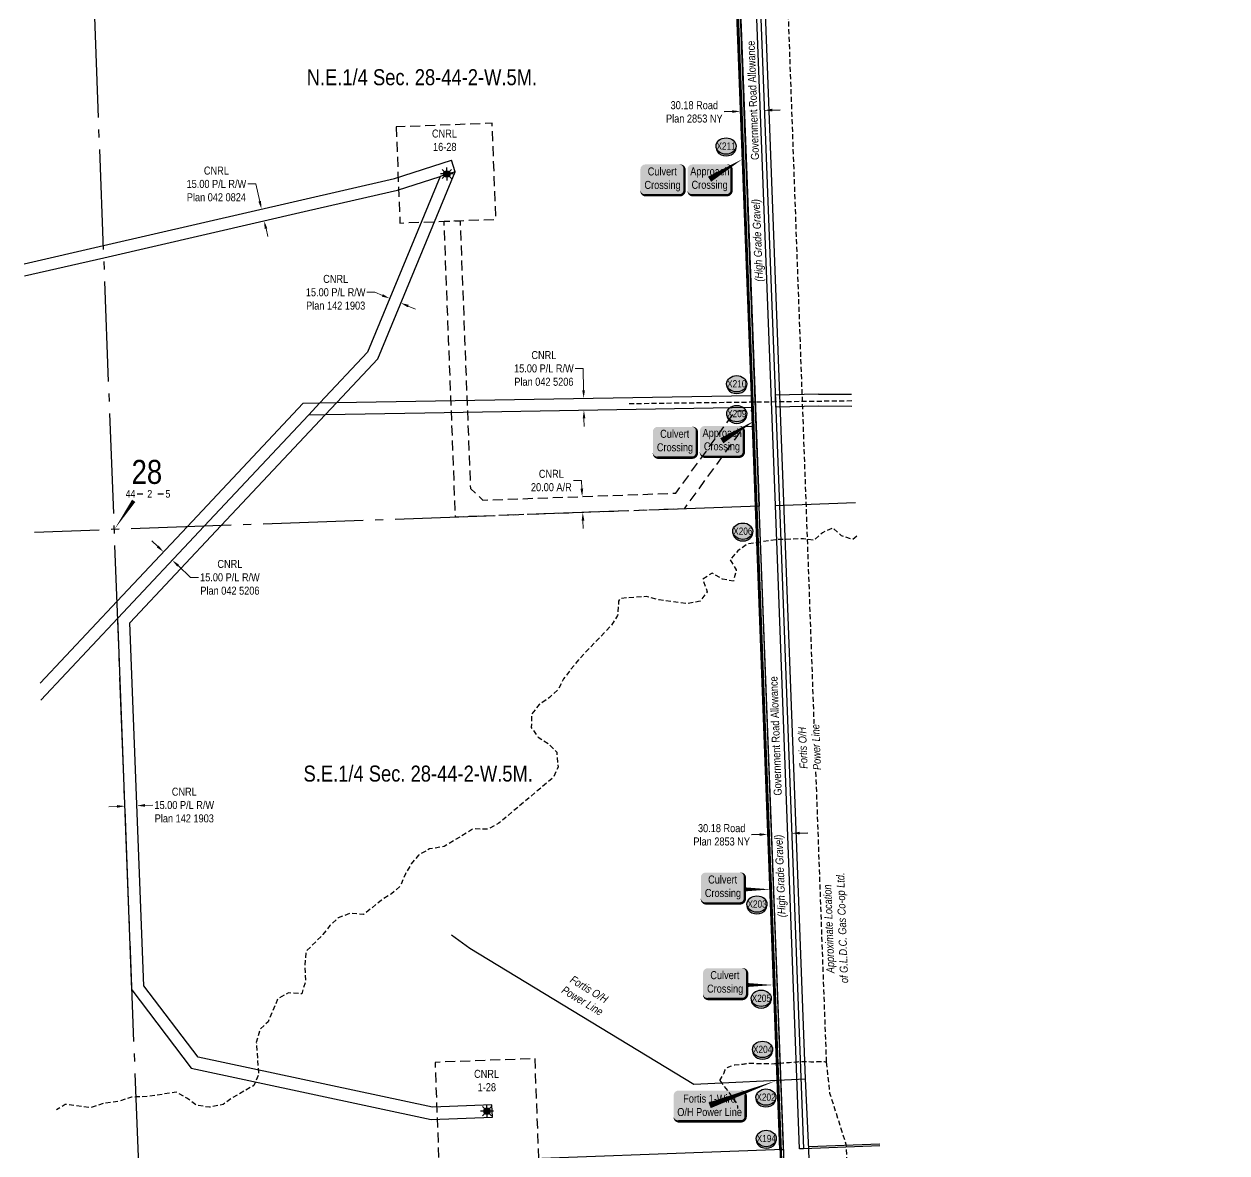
# Model space of a CAD drawing. Extents: x 683901 to 697439, y 5834844 to 5859401.
# Drawn here: x 686440 to 687942, y 5855255 to 5856664 of the extents above; entities that cross this region are included whole.
import ezdxf
from ezdxf.enums import TextEntityAlignment as Align

# ---------------------------------------------------------------- set-up
doc = ezdxf.new("R2010")
doc.units = 0
doc.header["$LTSCALE"] = 5
doc.header["$PDSIZE"] = 0.5
for name, pattern in [('foc-ACCESSROAD', [3.75, 2.5, -1.25]), ('foc-QUARTERLINE', [33, 25, -3, 2, -3]), ('foc-TIELINE', [1.875, 1.25, -0.625]), ('UG_PIPE', [1.875, 1.25, -0.625])]:
    doc.linetypes.add(name, pattern=pattern)
doc.layers.get('Defpoints').update_dxf_attribs({"color": 9})
for name, color, linetype in [('10', 1, 'Continuous'), ('9', 3, 'Continuous'), ('AS-PIPE-UG', 44, 'UG_PIPE'), ('AS-PIPE-UG-T', 44, 'Continuous'), ('AS-POWER', 104, 'foc-POWER'), ('AS-POWER-T', 104, 'Continuous'), ('AS-TELEPHONE', 224, 'foc-TEL'), ('C-SYMBOL', 7, 'Continuous'), ('CG-NOTES', 7, 'Continuous'), ('F-AR', 190, 'foc-ACCESSROAD'), ('F-RW', 190, 'Continuous'), ('F-WS', 190, 'foc-ACCESSROAD'), ('F-WS-S', 190, 'Continuous'), ('L-QSEC', 8, 'foc-QUARTERLINE'), ('L-ROAD-T', 7, 'Continuous'), ('L-SEC', 7, 'Continuous'), ('L-SECLBL', 7, 'Continuous'), ('L-TITLEDB', 4, 'Continuous'), ('L-TITLEDB-T', 4, 'Continuous'), ('P-CROSSINGS', 250, 'Continuous'), ('WATERCOURSE', 146, 'foc-TIELINE')]:
    doc.layers.add(name, color=color, linetype=linetype)
for name, color, linetype, lineweight in [('F-RW-T', 190, 'Continuous', 9), ('F-WS-T', 190, 'Continuous', 9), ('T-TEXT', 48, 'Continuous', 18)]:
    doc.layers.add(name, color=color, linetype=linetype, lineweight=lineweight)
doc.layers.add('oil_and_gas_wells_pt', color=7, linetype='Continuous', true_color=0xfc3d16)
doc.layers.add('P-PROPOSED-WL4', color=7, linetype='Continuous', true_color=0x5b5bc8)
doc.styles.add('175L', font='ARIALN.TTF', dxfattribs={"height": 20})
doc.styles.add('80', font='ARIALN.TTF', dxfattribs={"height": 10})
doc.styles.add('80CG', font='ARIALN.TTF', dxfattribs={"height": 10})
doc.styles.add('80L', font='ARIALN.TTF', dxfattribs={"height": 10})
doc.styles.add('80LS', font='ARIALNI.TTF', dxfattribs={"height": 10})
doc.styles.add('Crossing', font='ARIALN.TTF', dxfattribs={"height": 10})
doc.styles.add('foc-LtypeFont', font='ARIALN.TTF', dxfattribs={"height": 7.35})
doc.styles.add('SIMPLEX', font='ARIALN.TTF')
doc.linetypes.add('foc-POWER', pattern='A,6,-1,["P",foc-LtypeFont,S=0.2,R=0,X=-0.625,Y=-0.75],-1.24,4', length=12.24)
doc.linetypes.add('foc-TEL', pattern='A,2,-1,["T",foc-LtypeFont,S=0.2,R=0,X=-0.425,Y=-0.75],-1.24,8', length=12.24)
doc.linetypes.add('foc-TEL-NOLINE', pattern='A,0,-2,["T",foc-LtypeFont,S=0.2,R=0,X=-0.425,Y=-0.75],-10.24', length=12.24)
doc.dimstyles.new('Compass 5 000', dxfattribs={"dimscale": 5, "dimtxt": 9, "dimasz": 2, "dimexe": 0.2, "dimexo": 0.0625, "dimgap": 0.5, "dimtad": 0, "dimtih": 1, "dimtoh": 1, "dimzin": 0, "dimdsep": 46, "dimtxsty": '80CG', "dimcen": 0.1, "dimse1": 1, "dimse2": 1, "dimclrd": 256, "dimclrt": 256, "dimaunit": 1, "dimadec": 4, "dimazin": 0, "dimtfac": 0.06, "dimtofl": 0, "dimtmove": 0, "dimatfit": 1, "dimfxl": 0.2, "dimtolj": 1, "dimtzin": 0, "dimlwd": -1, "dimarcsym": 0})

# ---------------------------------------------------------------- blocks, each defined once
blk = doc.blocks.new('L-SECLBL')
at = {"layer": '9', "color": 7}
for p, q in [((-5.1, -27.8), (-12.3, -27.8)), ((20.7, -27.8), (13.5, -27.8))]:
    blk.add_line(p, q, dxfattribs=at)
at = {"layer": '10', "color": 2, "style": 'SIMPLEX'}
blk.add_attdef('SEC', text='', height=30, dxfattribs=at).set_placement((0, 0), align=Align.MIDDLE)
at = {"layer": '10', "color": 5, "style": '80L'}
blk.add_attdef('TWP', text='', height=9.5, dxfattribs=at).set_placement((-14.4, -27.4), align=Align.MIDDLE_RIGHT)
blk.add_attdef('RGE', text='', height=9.5, dxfattribs=at).set_placement((3.6, -27.4), align=Align.MIDDLE_CENTER)
blk.add_attdef('MER', text='', height=9.5, dxfattribs=at).set_placement((23.2, -27.4), align=Align.MIDDLE_LEFT)
blk = doc.blocks.new('*U926')
h = blk.add_hatch(color=59)
edge = h.paths.add_edge_path()
edge.add_line((-21.5, -20), (21.5, -20))
edge.add_arc((21.5, -14), 6, 270, 360)
edge.add_line((27.5, -14), (27.5, 12.5))
edge.add_arc((21.5, 12.5), 6, 0, 90)
edge.add_line((21.5, 18.5), (-21.5, 18.5))
edge.add_arc((-21.5, 12.5), 6, 90, 180)
edge.add_line((-27.5, 12.5), (-27.5, -14))
edge.add_arc((-21.5, -14), 6, 180, 270)
at = {"color": 1, "flags": 128}
blk.add_lwpolyline([(-21.5, -20, 3, 3, 0), (21.5, -20, 3, 3, 0.414214), (27.5, -14, 3, 3, 0), (27.5, 12.5, 3, 0, 0.414214), (21.5, 18.5, 0, 0, 0), (-21.5, 18.5, 0, 0, 0.414214), (-27.5, 12.5, 0, 0, 0), (-27.5, -14, 0, 3, 0.414214)], format="xyseb", close=True, dxfattribs=at)
blk.add_lwpolyline([(41.7, 25.5, 0, 7.5, 0), (0, 0, 0, 0, 0)], format="xyseb", dxfattribs=at)
at = {"color": 1, "style": '80'}
blk.add_attdef('ENTER_TEXT_001', (-36, -5), '', height=10, dxfattribs=at)
blk = doc.blocks.new('*U927')
h = blk.add_hatch(color=254)
edge = h.paths.add_edge_path()
edge.add_line((-21.5, -20), (21.5, -20))
edge.add_arc((21.5, -14), 6, 270, 360)
edge.add_line((27.5, -14), (27.5, 12.5))
edge.add_arc((21.5, 12.5), 6, 0, 90)
edge.add_line((21.5, 18.5), (-21.5, 18.5))
edge.add_arc((-21.5, 12.5), 6, 90, 180)
edge.add_line((-27.5, 12.5), (-27.5, -14))
edge.add_arc((-21.5, -14), 6, 180, 270)
at = {"color": 160, "flags": 128}
blk.add_lwpolyline([(-21.5, -20, 3, 3, 0), (21.5, -20, 3, 3, 0.414214), (27.5, -14, 3, 3, 0), (27.5, 12.5, 3, 0, 0.414214), (21.5, 18.5, 0, 0, 0), (-21.5, 18.5, 0, 0, 0.414214), (-27.5, 12.5, 0, 0, 0), (-27.5, -14, 0, 3, 0.414214)], format="xyseb", close=True, dxfattribs=at)
at = {"color": 160, "style": '80'}
blk.add_attdef('ENTER_TEXT_001', (-26.8, -4.9), '', height=10, dxfattribs=at)
blk = doc.blocks.new('*U928')
h = blk.add_hatch(color=59)
edge = h.paths.add_edge_path()
edge.add_line((-21.5, -20), (21.5, -20))
edge.add_arc((21.5, -14), 6, 270, 360)
edge.add_line((27.5, -14), (27.5, 12.5))
edge.add_arc((21.5, 12.5), 6, 0, 90)
edge.add_line((21.5, 18.5), (-21.5, 18.5))
edge.add_arc((-21.5, 12.5), 6, 90, 180)
edge.add_line((-27.5, 12.5), (-27.5, -14))
edge.add_arc((-21.5, -14), 6, 180, 270)
at = {"color": 1, "flags": 128}
blk.add_lwpolyline([(-21.5, -20, 3, 3, 0), (21.5, -20, 3, 3, 0.414214), (27.5, -14, 3, 3, 0), (27.5, 12.5, 3, 0, 0.414214), (21.5, 18.5, 0, 0, 0), (-21.5, 18.5, 0, 0, 0.414214), (-27.5, 12.5, 0, 0, 0), (-27.5, -14, 0, 3, 0.414214)], format="xyseb", close=True, dxfattribs=at)
blk.add_lwpolyline([(41.7, 25.5, 0, 7.5, 0), (0, 0, 0, 0, 0)], format="xyseb", dxfattribs=at)
at = {"color": 1, "style": '80'}
blk.add_attdef('ENTER_TEXT_001', (-36, -5), '', height=10, dxfattribs=at)
blk = doc.blocks.new('*U1069')
h = blk.add_hatch(color=254)
edge = h.paths.add_edge_path()
edge.add_line((-21.5, -20), (21.5, -20))
edge.add_arc((21.5, -14), 6, 270, 360)
edge.add_line((27.5, -14), (27.5, 12.5))
edge.add_arc((21.5, 12.5), 6, 0, 90)
edge.add_line((21.5, 18.5), (-21.5, 18.5))
edge.add_arc((-21.5, 12.5), 6, 90, 180)
edge.add_line((-27.5, 12.5), (-27.5, -14))
edge.add_arc((-21.5, -14), 6, 180, 270)
at = {"color": 160, "flags": 128}
blk.add_lwpolyline([(-21.5, -20, 3, 3, 0), (21.5, -20, 3, 3, 0.414214), (27.5, -14, 3, 3, 0), (27.5, 12.5, 3, 0, 0.414214), (21.5, 18.5, 0, 0, 0), (-21.5, 18.5, 0, 0, 0.414214), (-27.5, 12.5, 0, 0, 0), (-27.5, -14, 0, 3, 0.414214)], format="xyseb", close=True, dxfattribs=at)
at = {"color": 160, "style": '80'}
blk.add_attdef('ENTER_TEXT_001', (-26.8, -4.9), '', height=10, dxfattribs=at)
blk = doc.blocks.new('*U1072')
h = blk.add_hatch(color=254)
edge = h.paths.add_edge_path()
edge.add_line((-21.5, -20), (21.5, -20))
edge.add_arc((21.5, -14), 6, 270, 360)
edge.add_line((27.5, -14), (27.5, 12.5))
edge.add_arc((21.5, 12.5), 6, 0, 90)
edge.add_line((21.5, 18.5), (-21.5, 18.5))
edge.add_arc((-21.5, 12.5), 6, 90, 180)
edge.add_line((-27.5, 12.5), (-27.5, -14))
edge.add_arc((-21.5, -14), 6, 180, 270)
at = {"color": 160, "flags": 128}
blk.add_lwpolyline([(-21.5, -20, 3, 3, 0), (21.5, -20, 3, 3, 0.414214), (27.5, -14, 3, 3, 0), (27.5, 12.5, 3, 0, 0.414214), (21.5, 18.5, 0, 0, 0), (-21.5, 18.5, 0, 0, 0.414214), (-27.5, 12.5, 0, 0, 0), (-27.5, -14, 0, 3, 0.414214)], format="xyseb", close=True, dxfattribs=at)
at = {"color": 160, "style": '80'}
blk.add_attdef('ENTER_TEXT_001', (-26.8, -4.9), '', height=10, dxfattribs=at)
blk = doc.blocks.new('*U1073')
h = blk.add_hatch(color=254)
edge = h.paths.add_edge_path()
edge.add_line((-21.5, -20), (21.5, -20))
edge.add_arc((21.5, -14), 6, 270, 360)
edge.add_line((27.5, -14), (27.5, 12.5))
edge.add_arc((21.5, 12.5), 6, 0, 90)
edge.add_line((21.5, 18.5), (-21.5, 18.5))
edge.add_arc((-21.5, 12.5), 6, 90, 180)
edge.add_line((-27.5, 12.5), (-27.5, -14))
edge.add_arc((-21.5, -14), 6, 180, 270)
at = {"color": 160, "flags": 128}
blk.add_lwpolyline([(-21.5, -20, 3, 3, 0), (21.5, -20, 3, 3, 0.414214), (27.5, -14, 3, 3, 0), (27.5, 12.5, 3, 0, 0.414214), (21.5, 18.5, 0, 0, 0), (-21.5, 18.5, 0, 0, 0.414214), (-27.5, 12.5, 0, 0, 0), (-27.5, -14, 0, 3, 0.414214)], format="xyseb", close=True, dxfattribs=at)
at = {"color": 160, "style": '80'}
blk.add_attdef('ENTER_TEXT_001', (-26.8, -4.9), '', height=10, dxfattribs=at)
blk = doc.blocks.new('*D1172')
at = {"layer": 'Defpoints', "color": 0, "transparency": 16777216}
for p in [(686736.3, 5856433.3), (686737.8, 5856433.7), (686741.2, 5856419.1)]:
    blk.add_point(p, dxfattribs=at)
at = {"layer": 'F-RW-T', "transparency": 16777216}
for p, q in [((686729, 5856464.7), (686719, 5856464.7)), ((686734, 5856443), (686729, 5856464.7)), ((686741.9, 5856409), (686744.1, 5856399.2))]:
    blk.add_line(p, q, dxfattribs=at)
for points in [[(686735.6, 5856443.4), (686732.4, 5856442.7), (686736.3, 5856433.3)], [(686743.5, 5856409.3), (686740.2, 5856408.6), (686739.6, 5856418.7)]]:
    blk.add_solid(points, dxfattribs=at)
at = {"layer": 'F-RW-T', "transparency": 16777216, "insert": (686679.9, 5856464.7), "char_height": 10, "attachment_point": 5, "style": '80CG'}
blk.add_mtext('\\A1;CNRL\\P15.00 P/L R/W\\PPlan 042 0824', dxfattribs=at)
blk = doc.blocks.new('*D1173')
at = {"layer": 'Defpoints', "color": 0, "transparency": 16777216}
for p in [(686892.8, 5856313), (686906.7, 5856307.2), (686910.3, 5856316)]:
    blk.add_point(p, dxfattribs=at)
at = {"layer": 'F-RW-T', "transparency": 16777216}
for p, q in [((686877.9, 5856329.4), (686867.9, 5856329.4)), ((686887.2, 5856325.6), (686877.9, 5856329.4)), ((686919.5, 5856312.2), (686928.8, 5856308.4))]:
    blk.add_line(p, q, dxfattribs=at)
for points in [[(686887.8, 5856327.1), (686886.6, 5856324), (686896.4, 5856321.8)], [(686920.2, 5856313.8), (686918.9, 5856310.7), (686910.3, 5856316)]]:
    blk.add_solid(points, dxfattribs=at)
at = {"layer": 'F-RW-T', "transparency": 16777216, "insert": (686828.9, 5856329.4), "char_height": 10, "attachment_point": 5, "style": '80CG'}
blk.add_mtext('\\A1;CNRL\\P15.00 P/L R/W\\PPlan 142 1903', dxfattribs=at)
blk = doc.blocks.new('*D1174')
at = {"layer": 'Defpoints', "color": 0, "transparency": 16777216}
for p in [(687101.9, 5856196.4), (687138.7, 5856197), (687102.2, 5856181.4)]:
    blk.add_point(p, dxfattribs=at)
at = {"layer": 'F-RW-T', "transparency": 16777216}
for p, q in [((687138, 5856234.3), (687128, 5856234.3)), ((687138.5, 5856207), (687138, 5856234.3)), ((687139.1, 5856172), (687139.3, 5856162))]:
    blk.add_line(p, q, dxfattribs=at)
for points in [[(687140.2, 5856207), (687136.9, 5856207), (687138.7, 5856197)], [(687140.8, 5856172), (687137.5, 5856172), (687139, 5856182)]]:
    blk.add_solid(points, dxfattribs=at)
at = {"layer": 'F-RW-T', "transparency": 16777216, "insert": (687089, 5856234.3), "char_height": 10, "attachment_point": 5, "style": '80CG'}
blk.add_mtext('\\A1;CNRL\\P15.00 P/L R/W\\PPlan 042 5206', dxfattribs=at)
blk = doc.blocks.new('*D1175')
at = {"layer": 'Defpoints', "color": 0, "transparency": 16777216}
for p in [(686565.6, 5855691.2), (686580.6, 5855691.7), (686580.7, 5855688.2)]:
    blk.add_point(p, dxfattribs=at)
at = {"layer": 'F-RW-T', "transparency": 16777216}
for p, q in [((686555.7, 5855687.3), (686545.7, 5855686.9)), ((686590.7, 5855688.6), (686600.7, 5855689))]:
    blk.add_line(p, q, dxfattribs=at)
for points in [[(686555.7, 5855689), (686555.8, 5855685.6), (686565.7, 5855687.7)], [(686590.7, 5855690.3), (686590.8, 5855687), (686580.7, 5855688.2)]]:
    blk.add_solid(points, dxfattribs=at)
at = {"layer": 'F-RW-T', "transparency": 16777216, "insert": (686639.8, 5855689), "char_height": 10, "attachment_point": 5, "style": '80CG'}
blk.add_mtext('\\A1;CNRL\\P15.00 P/L R/W\\PPlan 142 1903', dxfattribs=at)
blk = doc.blocks.new('*D1176')
at = {"layer": 'Defpoints', "color": 0, "transparency": 16777216}
for p in [(686608.4, 5855999.4), (686619.3, 5855989.1), (686624.8, 5855994.9)]:
    blk.add_point(p, dxfattribs=at)
at = {"layer": 'F-RW-T', "transparency": 16777216}
for p, q in [((686606.6, 5856012.1), (686599.3, 5856018.9)), ((686632.1, 5855988.1), (686647.7, 5855973.4)), ((686647.7, 5855973.4), (686657.7, 5855973.4))]:
    blk.add_line(p, q, dxfattribs=at)
for points in [[(686607.7, 5856013.3), (686605.4, 5856010.8), (686613.9, 5856005.2)], [(686633.2, 5855989.3), (686630.9, 5855986.9), (686624.8, 5855994.9)]]:
    blk.add_solid(points, dxfattribs=at)
at = {"layer": 'F-RW-T', "transparency": 16777216, "insert": (686696.8, 5855973.4), "char_height": 10, "attachment_point": 5, "style": '80CG'}
blk.add_mtext('\\A1;CNRL\\P15.00 P/L R/W\\PPlan 042 5206', dxfattribs=at)
blk = doc.blocks.new('*D1304')
at = {"layer": 'Defpoints', "color": 0, "transparency": 16777216}
for p in [(687136.8, 5856074.3), (687146, 5856074.7), (687146.7, 5856054.7)]:
    blk.add_point(p, dxfattribs=at)
at = {"layer": 'F-RW-T', "transparency": 16777216}
for p, q in [((687136, 5856094.3), (687126, 5856094.3)), ((687136.4, 5856084.3), (687136, 5856094.3)), ((687137.8, 5856044.4), (687138.2, 5856034.4))]:
    blk.add_line(p, q, dxfattribs=at)
for points in [[(687138.1, 5856084.4), (687134.7, 5856084.3), (687136.8, 5856074.3)], [(687139.5, 5856044.4), (687136.2, 5856044.3), (687137.5, 5856054.4)]]:
    blk.add_solid(points, dxfattribs=at)
at = {"layer": 'F-RW-T', "transparency": 16777216, "insert": (687098.3, 5856094.3), "char_height": 10, "attachment_point": 5, "style": '80CG'}
blk.add_mtext('\\A1;CNRL\\P20.00 A/R', dxfattribs=at)
blk = doc.blocks.new('*D1116')
at = {"layer": 'Defpoints', "color": 0, "transparency": 16777216}
for p in [(687334.2, 5856555.5), (687335.5, 5856522.5), (687365.6, 5856523.7)]:
    blk.add_point(p, dxfattribs=at)
at = {"layer": 'L-TITLEDB-T', "transparency": 16777216}
for p, q in [((687324.2, 5856555.1), (687314.2, 5856554.7)), ((687374.3, 5856557), (687384.3, 5856557.4))]:
    blk.add_line(p, q, dxfattribs=at)
for points in [[(687374.3, 5856558.7), (687374.4, 5856555.3), (687364.4, 5856556.6)], [(687324.2, 5856556.7), (687324.3, 5856553.4), (687334.2, 5856555.5)]]:
    blk.add_solid(points, dxfattribs=at)
at = {"layer": 'L-TITLEDB-T', "transparency": 16777216, "insert": (687276.9, 5856554.7), "char_height": 10, "attachment_point": 5, "style": '80CG'}
blk.add_mtext('\\A1;30.18 Road\\PPlan 2853 NY', dxfattribs=at)
blk = doc.blocks.new('*D1117')
at = {"layer": 'Defpoints', "color": 0, "transparency": 16777216}
for p in [(687368.2, 5855658.7), (687398.4, 5855659.8), (687368.5, 5855652.5)]:
    blk.add_point(p, dxfattribs=at)
at = {"layer": 'L-TITLEDB-T', "transparency": 16777216}
for p, q in [((687358.5, 5855652.2), (687348.5, 5855651.8)), ((687408.6, 5855654.1), (687418.6, 5855654.4))]:
    blk.add_line(p, q, dxfattribs=at)
for points in [[(687358.4, 5855653.8), (687358.5, 5855650.5), (687368.5, 5855652.5)], [(687408.5, 5855655.7), (687408.6, 5855652.4), (687398.6, 5855653.7)]]:
    blk.add_solid(points, dxfattribs=at)
at = {"layer": 'L-TITLEDB-T', "transparency": 16777216, "insert": (687311.1, 5855651.8), "char_height": 10, "attachment_point": 5, "style": '80CG'}
blk.add_mtext('\\A1;30.18 Road\\PPlan 2853 NY', dxfattribs=at)
blk = doc.blocks.new('*U909')
h = blk.add_hatch(color=255)
edge = h.paths.add_edge_path()
edge.add_line((-39, -20), (39, -20))
edge.add_arc((39, -14), 6, 270, 360)
edge.add_line((45, -14), (45, 12.5))
edge.add_arc((39, 12.5), 6, 0, 90)
edge.add_line((39, 18.5), (-39, 18.5))
edge.add_arc((-39, 12.5), 6, 90, 180)
edge.add_line((-45, 12.5), (-45, -14))
edge.add_arc((-39, -14), 6, 180, 270)
at = {"color": 104, "flags": 128}
blk.add_lwpolyline([(85.3, 31.7, 0, 7.5, 0), (0, 0, 0, 0, 0)], format="xyseb", dxfattribs=at)
blk.add_lwpolyline([(-39, -20, 3, 3, 0), (39, -20, 3, 3, 0.414214), (45, -14, 3, 3, 0), (45, 12.5, 3, 0, 0.414214), (39, 18.5, 0, 0, 0), (-39, 18.5, 0, 0, 0.414214), (-45, 12.5, 0, 0, 0), (-45, -14, 0, 3, 0.414214)], format="xyseb", close=True, dxfattribs=at)
at = {"color": 104, "style": '80'}
blk.add_attdef('ENTER_TEXT_001', (-26.8, -4.9), '', height=10, dxfattribs=at)
blk = doc.blocks.new('xing2')
h = blk.add_hatch(color=50)
h.dxf.hatch_style = 1
edge = h.paths.add_edge_path()
edge.add_ellipse((0, 0), major_axis=(-12.5, 0), ratio=0.816297, start_angle=0, end_angle=360)
h = blk.add_hatch(color=250)
h.dxf.hatch_style = 1
edge = h.paths.add_edge_path()
edge.add_ellipse((0, -2), major_axis=(-12.5, 0), ratio=0.816297, start_angle=0, end_angle=180)
edge.add_line((12.5, -2), (12.5, 0))
edge.add_ellipse((0, 0), major_axis=(-12.5, 0), ratio=0.816297, start_angle=0, end_angle=180, ccw=False)
edge.add_line((-12.5, 0), (-12.5, -2))
at = {"color": 250}
blk.add_ellipse((0, 0), major_axis=(-12.5, 0), ratio=0.816297, dxfattribs=at)
blk.add_ellipse((0, -2), major_axis=(-12.5, 0), ratio=0.816297, start_param=0, end_param=3.141593, dxfattribs=at)
at = {"color": 250, "style": 'Crossing'}
blk.add_attdef('CROSSING', text='', height=9, dxfattribs=at).set_placement((0.1, 0), align=Align.MIDDLE_CENTER)
at = {"color": 250, "style": 'Crossing', "flags": 1}
for tag, p in [('OWNER', (0.1, -12.5)), ('DESCRIPTION', (0.1, -25.8)), ('LOCATION', (0.1, -39.3)), ('DWG_REF', (0.1, -52.8))]:
    blk.add_attdef(tag, text='', height=9, dxfattribs=at).set_placement(p, align=Align.MIDDLE_CENTER)
blk = doc.blocks.new('GAS')
h = blk.add_hatch(color=255)
h.dxf.hatch_style = 1
edge = h.paths.add_edge_path()
edge.add_arc((0, 0), 0.9, 0, 360)
for p, q in [((-0.81, 0), (-1.62, 0)), ((-0.57, 0.57), (-1.14, 1.14)), ((0, 0.81), (0, 1.62)), ((0.57, 0.57), (1.14, 1.14)), ((1.62, 0), (0.81, 0)), ((-0.57, -0.57), (-1.14, -1.14)), ((0, -0.81), (0, -1.62)), ((1.14, -1.14), (0.57, -0.57))]:
    blk.add_line(p, q)
blk.add_circle((0, 0), 0.8)

msp = doc.modelspace()

# ---------------------------------------------------------------- linework, layer by layer
at = {"layer": 'AS-PIPE-UG', "flags": 128}
for points in [[(687442.073, 5855368.27), (687392.745, 5856723.201)], [(687195.381, 5856190.477), (687473.468, 5856194.142)], [(687308.695, 5855344.84), (687311.985, 5855350.453), (687312.545, 5855351.547), (687313.147, 5855352.729), (687313.685, 5855353.748), (687314.042, 5855354.777), (687315.133, 5855357.691), (687315.799, 5855358.746), (687316.61, 5855359.779), (687317.431, 5855360.67), (687318.276, 5855361.35), (687319.085, 5855361.781), (687320.123, 5855362.253), (687323.736, 5855363.633), (687324.9, 5855364.106), (687326.188, 5855364.398), (687327.5, 5855364.432), (687334.198, 5855364.979), (687335.525, 5855365.231), (687338.032, 5855365.53), (687339.369, 5855365.725), (687340.601, 5855365.937), (687341.865, 5855366.092), (687343.232, 5855366.267), (687344.496, 5855366.479), (687348.258, 5855366.683), (687349.467, 5855366.628), (687350.657, 5855366.666), (687353.196, 5855366.474), (687354.536, 5855366.363), (687355.848, 5855366.327), (687357.182, 5855366.359), (687359.716, 5855366.408), (687362.268, 5855366.423), (687364.915, 5855366.357), (687366.255, 5855366.225), (687369.772, 5855366.146), (687370.927, 5855366.147), (687372.163, 5855366.013), (687377.146, 5855366.2), (687381.234, 5855366.34), (687387.611, 5855367.086), (687388.739, 5855367.107), (687389.797, 5855367.126), (687394.412, 5855367.642), (687395.625, 5855367.714), (687398.264, 5855367.819), (687400.73, 5855368.002), (687403.483, 5855368.23), (687405.892, 5855368.492), (687408.109, 5855368.638), (687409.19, 5855368.61), (687410.154, 5855368.599), (687419.41, 5855368.673), (687422.532, 5855368.448), (687425.057, 5855368.449), (687427.734, 5855368.449), (687430.427, 5855368.605), (687433.02, 5855368.712), (687435.328, 5855368.849), (687438.985, 5855368.673), (687440.446, 5855368.517), (687441.821, 5855368.367), (687442.073, 5855368.27)], [(687495.504, 5854681.25), (687466.679, 5855265.022), (687446.314, 5855328.946), (687442.073, 5855368.27)], [(687308.695, 5855344.84), (687319.786, 5855330.245), (687328.503, 5855318.323), (687330.723, 5855313.35), (687330.707, 5855310.093)]]:
    msp.add_lwpolyline(points, dxfattribs=at)
at = {"layer": 'AS-POWER', "flags": 128}
for points in [[(687415.753, 5855347.087), (687358.212, 5856878.169), (687358.027, 5856882.061)], [(686973.431, 5855526.843), (686996.477, 5855510.474), (687276.234, 5855340.668), (687415.753, 5855347.087)], [(687419.587, 5855267.646), (687415.753, 5855347.087)], [(687656.506, 5848783.799), (687655.405, 5848812.127), (687652.188, 5848898.122), (687650.894, 5848934.137), (687602.36, 5850389.725), (687597.744, 5850514.181), (687597.522, 5850520.208), (687592.664, 5850658.212), (687586.102, 5850725.644), (687579.522, 5850793.262), (687576.138, 5850936.908), (687576.447, 5851094.407), (687567.763, 5851294.202), (687558.624, 5851544.406), (687544.224, 5851936.64), (687541.111, 5852024.637), (687528.985, 5852367.433), (687528.84, 5852371.451), (687517.795, 5852677.411), (687517.672, 5852680.82), (687495.641, 5853240.726), (687462.27, 5854106.157), (687439.338, 5854726.119), (687419.519, 5855269.071)], [(687419.76, 5855262.456), (687508.441, 5855265.855)]]:
    msp.add_lwpolyline(points, dxfattribs=at)
at = {"layer": 'AS-TELEPHONE', "linetype": 'foc-TEL-NOLINE', "flags": 128}
msp.add_lwpolyline([(687942.215, 5840672.176), (687910.849, 5841483.054), (687848.212, 5843112.381), (687786.621, 5844721.086), (687730.801, 5846190.68), (687715.753, 5846190.106), (687698.772, 5846639.392), (687713.735, 5846639.968), (687694.216, 5847153.865), (687690.774, 5847245.489), (687675.615, 5847244.884), (687667.977, 5847449.231), (687678.143, 5847449.762), (687683.095, 5847449.952), (687632.86, 5848787.367), (687572.447, 5850395.069), (687511.895, 5852003.159), (687450.353, 5853631.115), (687358.022, 5856062.335), (687265.59, 5858494.225), (687262.737, 5858568.877)], dxfattribs=at)
at = {"layer": 'CG-NOTES', "color": 160, "flags": 128}
for points in [[(687372.809, 5855583.737, 0, 5, 0), (687340.051, 5855583.737, 0, 0, 0)], [(687375.567, 5855464.316, 0, 5, 0), (687342.809, 5855464.316, 0, 0, 0)]]:
    msp.add_lwpolyline(points, format="xyseb", dxfattribs=at)
at = {"layer": 'F-AR', "flags": 128}
msp.add_lwpolyline([(687349.228, 5856161.939), (687338.723, 5856161.533), (687264.167, 5856058.937), (686978.587, 5856048.612), (686969.989, 5856270.766), (686964.308, 5856418.096), (686984.293, 5856418.869), (686989.974, 5856271.539), (686997.221, 5856084.309), (687012.791, 5856069.862), (687253.713, 5856078.572), (687328.25, 5856181.143), (687348.455, 5856181.924)], dxfattribs=at)
at = {"layer": 'F-RW', "flags": 128}
for points in [[(686902.302, 5856471.542), (686973.438, 5856494.265)], [(686977.994, 5856479.975), (686973.438, 5856494.265)], [(686538.851, 5856387.823), (686902.302, 5856471.542)], [(686959.313, 5856474.002), (686868.654, 5856254.515)], [(686881.465, 5856246.249), (686977.994, 5856479.975)], [(686906.263, 5856457.063), (686959.313, 5856474.002)], [(686977.994, 5856479.975), (686959.313, 5856474.002)], [(686795.072, 5856431.482), (686906.263, 5856457.063)], [(686539.425, 5856372.644), (686795.072, 5856431.482)], [(686439.663, 5856365.025), (686538.851, 5856387.823)], [(686440.249, 5856349.775), (686539.425, 5856372.644)], [(686868.654, 5856254.515), (686809.242, 5856191.29)], [(686830.161, 5856191.653), (686881.465, 5856246.249)], [(686830.161, 5856191.653), (687347.739, 5856200.616)], [(687431.941, 5856202.089), (687377.92, 5856201.145)], [(687431.941, 5856202.089), (687473.186, 5856201.994)], [(686788.319, 5856190.928), (686643.239, 5856036.495)], [(686788.319, 5856190.928), (686809.242, 5856191.29)], [(686809.242, 5856191.29), (686794.913, 5856176.042)], [(686809.242, 5856191.29), (686830.161, 5856191.653)], [(686815.832, 5856176.405), (686830.161, 5856191.653)], [(687348.31, 5856185.625), (686940.077, 5856178.559)], [(687432.05, 5856187.092), (687378.49, 5856186.154)], [(687473.724, 5856186.995), (687432.05, 5856187.092)], [(686794.913, 5856176.042), (686664.541, 5856037.265)], [(686685.846, 5856038.035), (686815.832, 5856176.405)], [(686815.832, 5856176.405), (686794.913, 5856176.042)], [(686940.077, 5856178.559), (686815.832, 5856176.405)], [(686643.239, 5856036.495), (686555.926, 5855943.551)], [(686664.541, 5856037.265), (686556.731, 5855922.503)], [(686571.975, 5855916.82), (686685.846, 5856038.035)], [(686555.926, 5855943.551), (686459.736, 5855841.161)], [(686556.731, 5855922.503), (686460.538, 5855820.108)], [(686574.491, 5855458.218), (686556.731, 5855922.503)], [(686589.359, 5855463.44), (686571.975, 5855916.82)], [(686657.17, 5855374.131), (686589.359, 5855463.44)], [(686574.491, 5855458.218), (686648.581, 5855360.642)], [(686949.676, 5855311.558), (686657.17, 5855374.131)], [(686648.581, 5855360.642), (686948.376, 5855296.498)], [(687024.077, 5855314.473), (686949.676, 5855311.558)], [(687024.679, 5855299.449), (687024.077, 5855314.473)], [(686948.376, 5855296.498), (687024.679, 5855299.449)]]:
    msp.add_lwpolyline(points, dxfattribs=at)
at = {"layer": 'F-WS', "flags": 128}
for points in [[(686904.512, 5856535.873), (686909.15, 5856415.963), (686964.308, 5856418.096), (687029.06, 5856420.601), (687024.422, 5856540.511)], [(687082.658, 5855247.433), (687077.943, 5855372.344), (686982.26, 5855368.79), (686953.029, 5855367.705), (686957.745, 5855242.794), (686986.899, 5855243.876)]]:
    msp.add_lwpolyline(points, close=True, dxfattribs=at)
at = {"layer": 'L-QSEC', "flags": 128}
for points in [[(686583.265, 5855228.885), (686521.56, 5856837.761)], [(687358.022, 5856062.335), (686452.562, 5856029.555)], [(687378.123, 5856063.108), (687478.217, 5856066.955)]]:
    msp.add_lwpolyline(points, dxfattribs=at)
at = {"layer": 'L-SEC', "flags": 128}
for points in [[(687327.568, 5856866.211), (687342.795, 5856464.274)], [(687362.896, 5856465.045), (687347.668, 5856866.982)], [(687342.795, 5856464.274), (687358.022, 5856062.335)], [(687378.123, 5856063.108), (687362.896, 5856465.045)], [(687388.36, 5855258.787), (687373.191, 5855660.561), (687373.191, 5855660.561), (687358.022, 5856062.335)], [(687408.46, 5855259.553), (687393.292, 5855661.332), (687378.123, 5856063.108)], [(687388.36, 5855258.787), (686985.812, 5855243.836), (686583.265, 5855228.885)], [(687508.535, 5855263.364), (687413.483, 5855259.745)]]:
    msp.add_lwpolyline(points, dxfattribs=at)
at = {"layer": 'L-SECLBL', "flags": 128}
msp.add_lwpolyline([(686552.418, 5856033.17, 0, 5, 0), (686576.598, 5856068.98, 0, 0, 0)], format="xyseb", dxfattribs=at)
at = {"layer": 'L-TITLEDB', "flags": 128}
for points in [[(687388.357, 5855258.787), (687358.022, 5856062.335), (687327.568, 5856866.212), (687296.868, 5857670.288), (687266.354, 5858474.124), (687261.33, 5858473.935), (687282.42, 5857918.339), (687291.843, 5857670.105), (687315.176, 5857059.226), (687319.697, 5856940.85), (687322.555, 5856866.035), (687327.9, 5856724.908), (687328.355, 5856709.844), (687347.739, 5856200.616), (687348.31, 5856185.625), (687353, 5856062.153), (687383.332, 5855258.601)], [(687413.483, 5855259.745), (687408.458, 5855259.553), (687378.109, 5856063.102), (687347.617, 5856866.983), (687316.968, 5857671.053), (687286.455, 5858474.88), (687291.479, 5858475.07), (687321.993, 5857671.245), (687352.629, 5856867.178), (687383.129, 5856063.293), (687413.483, 5855259.745)]]:
    msp.add_lwpolyline(points, close=True, dxfattribs=at)
for points in [[(687377.92, 5856201.145), (687378.49, 5856186.154)], [(687383.332, 5855258.601), (687388.357, 5855258.787)]]:
    msp.add_lwpolyline(points, dxfattribs=at)
at = {"layer": 'oil_and_gas_wells_pt'}
for p in [(686967.747, 5856477.173), (687017.875, 5855306.726)]:
    msp.add_point(p, dxfattribs=at)
at = {"layer": 'P-PROPOSED-WL4', "flags": 128}
msp.add_lwpolyline([(687590.038, 5849792.926, 3, 3, 0), (687591.536, 5849792.982, 3, 3, 0), (687568.921, 5850394.93, 3, 3, 0), (687538.642, 5851199.018, 3, 3, 0), (687508.306, 5852004.603, 3, 3, 0), (687211.949, 5851993.357, 3, 3, 0), (687211.3, 5852010.459, 3, 3, 0), (687507.661, 5852021.626, 3, 3, 0), (687477.187, 5852827.13, 3, 3, 0), (687446.661, 5853630.977, 3, 3, 0), (687416.032, 5854434.723, 3, 3, 0), (687386.035, 5855226.831, 3, 3, 0), (687384.831, 5855258.658, 3, 3, 0), (687356.2, 5856016.965, 3, 3, 0), (687354.499, 5856062.21, 3, 3, 0), (687349.238, 5856200.673, 3, 3, 0), (687316.675, 5857059.283, 3, 3, 0), (687293.342, 5857670.162, 3, 3, 0), (687283.919, 5857918.396, 3, 3, 0), (687262.912, 5858471.812, 0, 0, 0)], format="xyseb", dxfattribs=at)
at = {"layer": 'WATERCOURSE', "flags": 128}
msp.add_lwpolyline([(687479.803, 5856024.893), (687474.764, 5856020.577), (687460.906, 5856025.324), (687450.313, 5856035.108), (687436.944, 5856029.15), (687426.531, 5856019.645), (687413.17, 5856021.731), (687384.748, 5856020.604), (687379.725, 5856020.404), (687379.212, 5856020.384), (687354.708, 5856016.726), (687343.246, 5856015.015), (687331.277, 5856006.62), (687321.481, 5855995.356), (687329.281, 5855982.867), (687325.919, 5855968.732), (687311.972, 5855971.177), (687299.037, 5855978.847), (687287.378, 5855970.867), (687293.091, 5855955.526), (687284.398, 5855943.741), (687268.56, 5855940.503), (687232.833, 5855945.38), (687216.576, 5855949.387), (687184.506, 5855947.11), (687182.371, 5855943.481), (687181.063, 5855925.824), (687172.931, 5855913.079), (687132.029, 5855870.434), (687113.415, 5855846.476), (687106.621, 5855832.995), (687095.949, 5855823.218), (687083.009, 5855814.53), (687073.794, 5855802.718), (687073.157, 5855785.818), (687082.014, 5855773.676), (687094.974, 5855765.361), (687105.065, 5855755.101), (687106.664, 5855736.261), (687100.627, 5855723.464), (687032.882, 5855666.439), (687019.57, 5855658.911), (687000.841, 5855659.279), (686964.242, 5855637.22), (686946.178, 5855634.284), (686932.365, 5855626.574), (686923.25, 5855615.544), (686915.961, 5855603.016), (686909.749, 5855588.11), (686898.627, 5855578.177), (686886.135, 5855570.176), (686863.555, 5855552.195), (686847.327, 5855553.835), (686832.046, 5855548.056), (686821.497, 5855538.603), (686813.042, 5855527.402), (686791.897, 5855506.123), (686790.394, 5855488.003), (686791.101, 5855468.662), (686786.481, 5855453.231), (686769.875, 5855454.528), (686756.622, 5855447.193), (686744.421, 5855418.437), (686734.078, 5855408.731), (686729.745, 5855392.655), (686732.477, 5855352.411), (686726.741, 5855338.702), (686700.576, 5855323.782), (686688.294, 5855315.044), (686671.224, 5855311.548), (686654.56, 5855314.284), (686642.82, 5855323.174), (686629.771, 5855330.436), (686593.677, 5855324.87), (686579.621, 5855324.45), (686574.071, 5855324.284), (686558.17, 5855318.975), (686538.639, 5855316.493), (686522.632, 5855310.944), (686490.99, 5855315.174), (686480.031, 5855308.227)], dxfattribs=at)

# ---------------------------------------------------------------- block references
at = {"layer": 'AS-POWER-T'}
ref = msp.add_blockref('*U909', (687296.045, 5855314), dxfattribs=dict(at, xscale=0.99969901, yscale=0.99969901, zscale=0.99969901))
ref.add_attrib('ENTER_TEXT_001', 'Fortis 1-Wire', (687263.046, 5855317.486), dxfattribs={"layer": '0', "color": 104, "height": 9.99699, "style": '80'})
ref.add_attrib('ENTER_TEXT_002', 'O/H Power Line', (687255.586, 5855300.647), dxfattribs={"layer": '0', "color": 104, "height": 9.99699, "style": '80'})
at = {"layer": 'CG-NOTES'}
ref = msp.add_blockref('*U926', (687295.923, 5856470.633), dxfattribs=dict(at, xscale=0.999081924950458, yscale=0.999081924950458, zscale=0.999081924950458))
ref.add_attrib('ENTER_TEXT_001', 'Approach', (687271.822, 5856475.52), dxfattribs={"layer": '0', "color": 1, "height": 9.9908, "style": '80'})
ref.add_attrib('ENTER_TEXT_002', 'Crossing', (687273.468, 5856458.692), dxfattribs={"layer": '0', "color": 1, "height": 9.9908, "style": '80'})
ref = msp.add_blockref('*U927', (687237.102, 5856470.563), dxfattribs=dict(at, xscale=1.000131017163248, yscale=1.000131017163248, zscale=1.000131017163248))
ref.add_attrib('ENTER_TEXT_001', 'Culvert', (687218.72, 5856475.367), dxfattribs={"layer": '0', "color": 160, "height": 10.0013, "style": '80'})
ref.add_attrib('ENTER_TEXT_002', 'Crossing', (687214.623, 5856458.521), dxfattribs={"layer": '0', "color": 160, "height": 10.0013, "style": '80'})
ref = msp.add_blockref('*U928', (687311.281, 5856143.977), dxfattribs=dict(at, xscale=0.999081924950458, yscale=0.999081924950458, zscale=0.999081924950458))
ref.add_attrib('ENTER_TEXT_001', 'Approach', (687287.18, 5856148.864), dxfattribs={"layer": '0', "color": 1, "height": 9.9908, "style": '80'})
ref.add_attrib('ENTER_TEXT_002', 'Crossing', (687288.826, 5856132.036), dxfattribs={"layer": '0', "color": 1, "height": 9.9908, "style": '80'})
ref = msp.add_blockref('*U1069', (687252.622, 5856142.885), dxfattribs=dict(at, xscale=1.000131017163248, yscale=1.000131017163248, zscale=1.000131017163248))
ref.add_attrib('ENTER_TEXT_001', 'Culvert', (687234.24, 5856147.689), dxfattribs={"layer": '0', "color": 160, "height": 10.0013, "style": '80'})
ref.add_attrib('ENTER_TEXT_002', 'Crossing', (687230.143, 5856130.843), dxfattribs={"layer": '0', "color": 160, "height": 10.0013, "style": '80'})
ref = msp.add_blockref('*U1072', (687312.548, 5855586.249), dxfattribs=dict(at, xscale=1.000131017163248, yscale=1.000131017163248, zscale=1.000131017163248))
ref.add_attrib('ENTER_TEXT_001', 'Culvert', (687294.165, 5855591.053), dxfattribs={"layer": '0', "color": 160, "height": 10.0013, "style": '80'})
ref.add_attrib('ENTER_TEXT_002', 'Crossing', (687290.068, 5855574.207), dxfattribs={"layer": '0', "color": 160, "height": 10.0013, "style": '80'})
ref = msp.add_blockref('*U1073', (687315.306, 5855466.828), dxfattribs=dict(at, xscale=1.000131017163248, yscale=1.000131017163248, zscale=1.000131017163248))
ref.add_attrib('ENTER_TEXT_001', 'Culvert', (687296.923, 5855471.632), dxfattribs={"layer": '0', "color": 160, "height": 10.0013, "style": '80'})
ref.add_attrib('ENTER_TEXT_002', 'Crossing', (687292.826, 5855454.786), dxfattribs={"layer": '0', "color": 160, "height": 10.0013, "style": '80'})
at = {"layer": 'F-WS-S', "xscale": 5, "yscale": 5, "zscale": 5}
for p in [(686967.747, 5856477.173), (687017.875, 5855306.726)]:
    msp.add_blockref('GAS', p, dxfattribs=at)
at = {"layer": 'L-SECLBL'}
msp.add_blockref('L-SECLBL', (686593.089, 5856105.133), dxfattribs=at).add_auto_attribs({'SEC': '28', 'TWP': '44', 'RGE': '2', 'MER': '5'})
at = {"layer": 'P-CROSSINGS'}
for p, values in [((687316.509, 5856512.011), {'CROSSING': 'X211'}), ((687329.801, 5856215.16), {'CROSSING': 'X210'}), ((687329.822, 5856177.959), {'CROSSING': 'X209'}), ((687337.431, 5856031.091), {'CROSSING': 'X206'}), ((687355.188, 5855565.433), {'CROSSING': 'X203'}), ((687360.488, 5855447.739), {'CROSSING': 'X205'}), ((687362.122, 5855383.919), {'CROSSING': 'X204'}), ((687366.361, 5855324.28), {'CROSSING': 'X202'}), ((687366.761, 5855272.606), {'CROSSING': 'X194'})]:
    msp.add_blockref('xing2', p, dxfattribs=at).add_auto_attribs(values)

# ---------------------------------------------------------------- texts
at = {"layer": 'AS-PIPE-UG-T', "insert": (687442.48, 5855465.569), "char_height": 10, "attachment_point": 1, "rotation": 92.084993, "style": '175L'}
msp.add_mtext_dynamic_manual_height_columns('\\pi13.307;{\\fArial Narrow|b0|i1|c0|p34;Approximate Location\\P\\pi0.32967;of G.L.D.C. Gas Co-op Ltd.}', width=137.14638, gutter_width=50, heights=[0], dxfattribs=at)
at = {"layer": 'AS-POWER-T', "insert": (687123.653, 5855478.143), "char_height": 10, "attachment_point": 1, "rotation": 328.743191, "style": '175L'}
msp.add_mtext_dynamic_manual_height_columns('\\pi2.5534;{\\fArial Narrow|b0|i1|c0|p34;Fortis O/H\\P\\pi0.32626;Power Line}', width=57.1191, gutter_width=50, heights=[0], dxfattribs=at)
at = {"layer": 'C-SYMBOL', "color": 3, "style": '175L'}
for s, p in [('N.E.1/4 Sec. 28-44-2-W.5M.', (686936.617, 5856582.032)), ('S.E.1/4 Sec. 28-44-2-W.5M.', (686932, 5855712.361))]:
    msp.add_text(s, height=20, dxfattribs=at).set_placement(p, align=Align.BOTTOM_CENTER)
at = {"layer": 'F-WS-T', "char_height": 10, "attachment_point": 1, "style": '175L'}
for s, insert in [('\\pi30.309;CNRL\\P\\pi31.632;16-28', (686918.893, 5856532.67)), ('\\pi30.309;CNRL\\P\\pi34.817;1-28', (686971.465, 5855358.343))]:
    msp.add_mtext_dynamic_manual_height_columns(s, width=90.81491, gutter_width=50, heights=[0], dxfattribs=dict(at, insert=insert))
at = {"layer": 'L-ROAD-T', "style": '80L'}
for p in [(687350.033, 5856569.141), (687378.427, 5855775.332)]:
    msp.add_text('Government Road Allowance', height=10, rotation=92.127014, dxfattribs=at).set_placement(p, align=Align.MIDDLE_CENTER)
at = {"layer": 'T-TEXT', "style": '80LS'}
for p in [(687355.688, 5856394.248), (687384.082, 5855600.439)]:
    msp.add_text('(High Grade Gravel)', height=10, rotation=92.314049, dxfattribs=at).set_placement(p, align=Align.MIDDLE_CENTER)

# ---------------------------------------------------------------- dimensions: what is measured, and where the dimension line sits
at = {"layer": 'F-RW-T'}
for base, p1, p2, angle, text, picture, middle in [((686736.251, 5856433.293), (686741.169, 5856419.076), (686737.812, 5856433.653), 102.971519, 'CNRL\\P15.00 P/L R/W\\PPlan 042 0824', '*D1172', (686679.926, 5856464.721)), ((686910.292, 5856316.048), (686892.798, 5856312.968), (686906.656, 5856307.245), 337.559341, 'CNRL\\P15.00 P/L R/W\\PPlan 142 1903', '*D1173', (686828.862, 5856329.406)), ((687138.692, 5856196.996), (687102.19, 5856181.365), (687101.93, 5856196.359), 90.992103, 'CNRL\\P15.00 P/L R/W\\PPlan 042 5206', '*D1174', (687088.961, 5856234.256)), ((686624.784, 5855994.945), (686608.402, 5855999.411), (686619.333, 5855989.142), 316.789043, 'CNRL\\P15.00 P/L R/W\\PPlan 042 5206', '*D1176', (686696.767, 5855973.435))]:
    dim = msp.add_linear_dim(base=base, p1=p1, p2=p2, angle=angle, text=text, dimstyle='Compass 5 000', dxfattribs=at)
    dim.commit()
    dim.dimension.update_dxf_attribs({"geometry": picture, "text_midpoint": middle, "dimtype": 161})
for p1, p2, distance, text, picture, middle in [((687146.726, 5856054.696), (687146.003, 5856074.678), 9.25, 'CNRL\\P20.00 A/R', '*D1304', (687098.302, 5856094.331)), ((686565.593, 5855691.158), (686580.606, 5855691.734), -3.486, 'CNRL\\P15.00 P/L R/W\\PPlan 142 1903', '*D1175', (686639.81, 5855689.016))]:
    dim = msp.add_aligned_dim(p1=p1, p2=p2, distance=distance, text=text, dimstyle='Compass 5 000', dxfattribs=at)
    dim.commit()
    dim.dimension.update_dxf_attribs({"geometry": picture, "text_midpoint": middle})
at = {"layer": 'L-TITLEDB-T'}
dim = msp.add_linear_dim(base=(687334.227, 5856555.455), p1=(687365.614, 5856523.68), p2=(687335.484, 5856522.529), angle=182.187394, text='30.18 Road\\PPlan 2853 NY', dimstyle='Compass 5 000', dxfattribs=at)
dim.commit()
dim.dimension.update_dxf_attribs({"geometry": '*D1116', "text_midpoint": (687276.881, 5856554.691), "dimtype": 161})
dim = msp.add_aligned_dim(p1=(687398.357, 5855659.833), p2=(687368.227, 5855658.683), distance=6.153, text='30.18 Road\\PPlan 2853 NY', dimstyle='Compass 5 000', dxfattribs=at)
dim.commit()
dim.dimension.update_dxf_attribs({"geometry": '*D1117', "text_midpoint": (687311.116, 5855651.77)})

# ---------------------------------------------------------------- next in the draw order: texts
at = {"layer": 'AS-POWER-T', "insert": (687408.544, 5855731.621), "char_height": 10, "attachment_point": 1, "rotation": 92.226438, "style": '175L', "bg_fill": 3, "box_fill_scale": 1.1, "bg_fill_color": 256, "bg_fill_transparency": 0}
msp.add_mtext_dynamic_manual_height_columns('\\pi2.5534;{\\fArial Narrow|b0|i1|c0|p34;Fortis O/H\\P\\pi0.32626;Power Line}', width=57.1191, gutter_width=50, heights=[0], dxfattribs=at)

doc.saveas('drawing.dxf')
